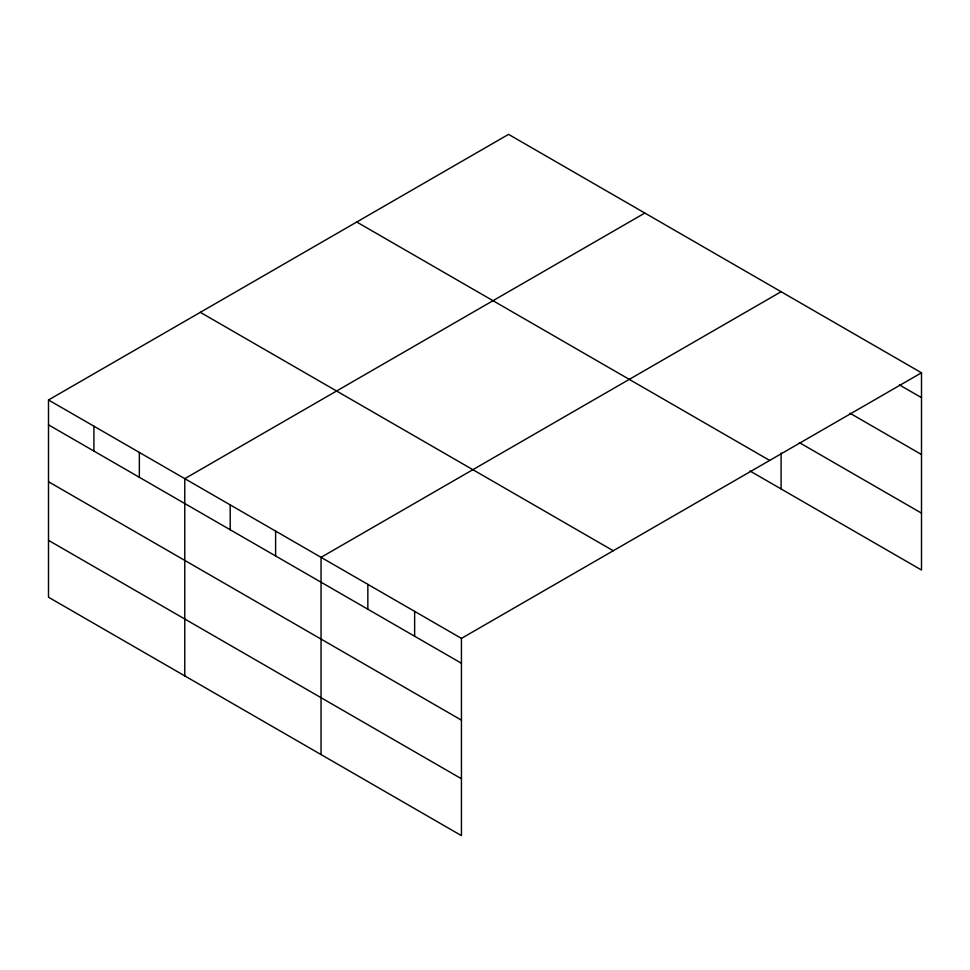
<?xml version="1.0" encoding="UTF-8"?>
<svg xmlns="http://www.w3.org/2000/svg" width="970" height="970" viewBox="0 0 970 970"><rect width="100%" height="100%" fill="white"/><g stroke="black" fill="none" stroke-linecap="round" stroke-linejoin="round"><path stroke-width="1.45" d="M48.5 399.979L461.441 638.393L461.441 835.631L48.5 597.217L48.5 399.979L508.559 134.369L921.5 372.783L921.5 570.02L749.955 470.971M644.832 213.048L184.773 478.659L184.773 675.896M781.105 291.727L321.046 557.338L321.046 754.563M461.441 638.393L921.5 372.783M899.396 384.884L921.5 397.651M849.999 413.244L921.5 454.53M799.304 442.587L921.5 513.13M356.742 222.021L769.683 460.435M200.317 312.328L613.258 550.742M48.5 424.848L461.441 663.262M48.5 481.726L461.441 720.14M48.5 540.338L461.441 778.752M781.105 453.038L781.105 488.953M414.639 611.379L414.639 636.235M367.848 584.352L367.848 609.221M275.613 531.111L275.613 555.98M230.193 504.885L230.193 529.753M139.353 452.432L139.353 477.301M93.92 426.206L93.92 451.074"/></g></svg>
